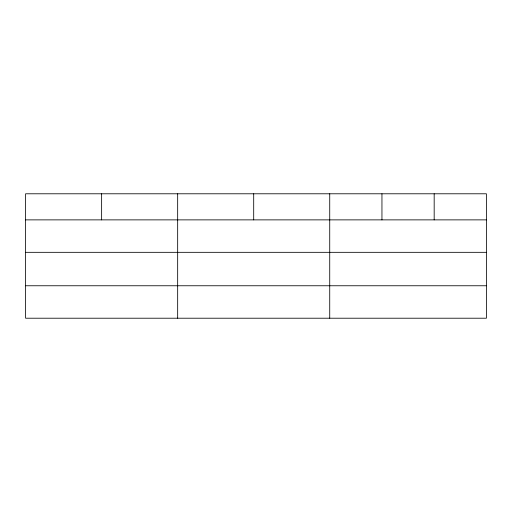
<?xml version="1.0" encoding="UTF-8"?>
<svg xmlns="http://www.w3.org/2000/svg" width="512" height="512" viewBox="0 0 512 512"><rect width="100%" height="100%" fill="white"/><g stroke="black" fill="none" stroke-linecap="round" stroke-linejoin="round"><path stroke-width="0.77" d="M486.4 252.326L486.4 193.786L25.6 193.786L25.6 318.214L486.4 318.214L486.4 252.326L25.6 252.326M25.6 219.872L486.4 219.872M25.6 285.76L486.4 285.76M434.176 193.786L434.176 219.872M381.952 193.786L381.952 219.872M329.728 193.786L329.728 318.214M253.696 193.786L253.696 219.872M177.664 193.786L177.664 318.214M101.632 193.786L101.632 219.872"/></g></svg>
